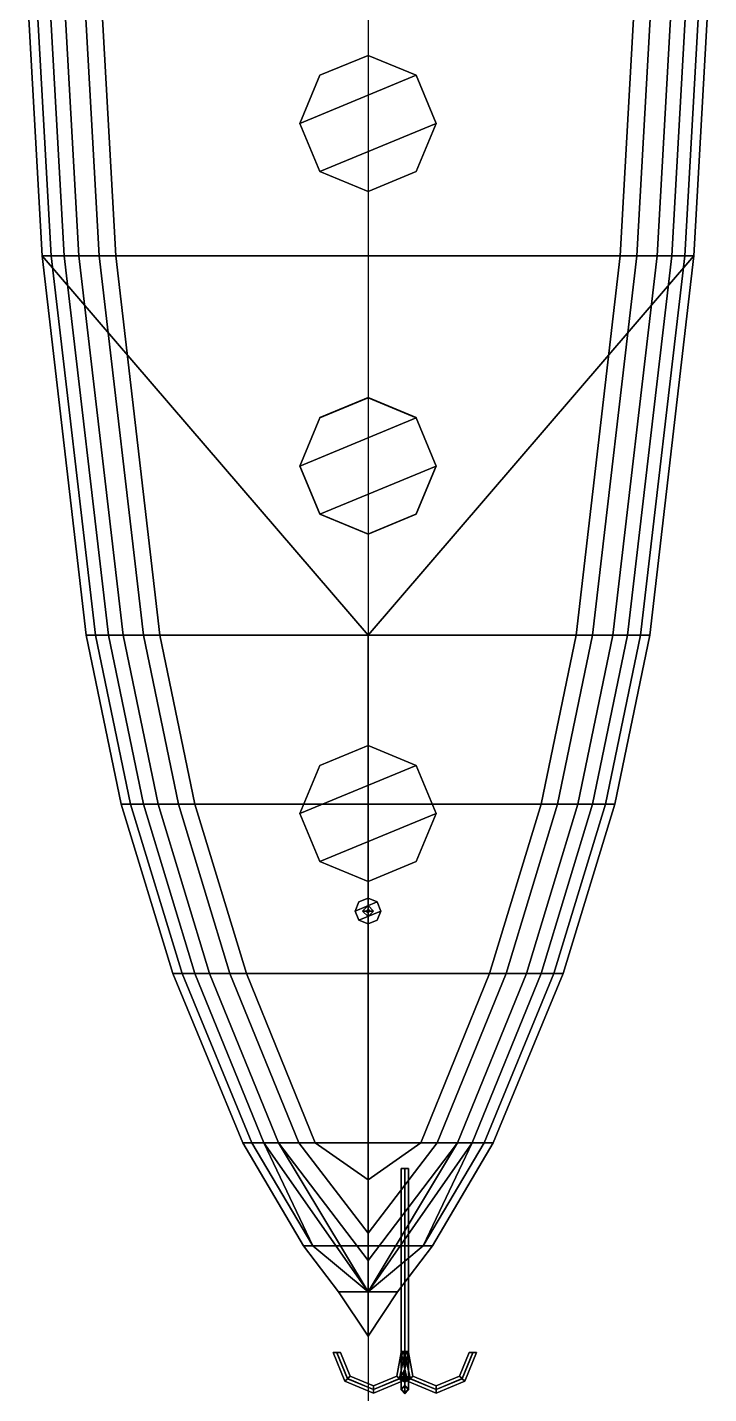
# Model space of a CAD drawing. Header units: millimetres. Extents: x -1.9 to 11.8, y -11.1 to 30.4.
# Drawn here: x -1.85 to 1.85, y -11.14 to -3.72 of the extents above; entities that cross this region are included whole.
import ezdxf

# ---------------------------------------------------------------- set-up
doc = ezdxf.new("R2010")
doc.units = ezdxf.units.MM
doc.layers.add('tmp', color=4, linetype='Continuous')
doc.layers.add('underwater', color=1, linetype='Continuous')

msp = doc.modelspace()

# ---------------------------------------------------------------- linework, layer by layer
for points in [[(-1.8, -3.54), (-1.72, -4.96), (-1.77, -4.96, 0.94), (-1.85, -3.54, 0.94)], [(-1.85, -3.54, 0.94), (-1.77, -4.96, 0.94), (1.77, -4.96, 0.94), (1.85, -3.54, 0.94)], [(1.85, -3.54, 0.94), (1.77, -4.96, 0.94), (1.72, -4.96), (1.8, -3.54)], [(0, -3.87, 1.04), (-0.2616, -3.9784, 1.04), (-0.37, -4.24, 1.04), (0.2616, -3.9784, 1.04)], [(0, -3.87, 0.94), (-0.2616, -3.9784, 0.94), (-0.2616, -3.9784, 1.04), (0, -3.87, 1.04)], [(0.2616, -3.9784, 0.94), (0, -3.87, 0.94), (0, -3.87, 1.04), (0.2616, -3.9784, 1.04)], [(-0.37, -4.24, 1.04), (-0.2616, -4.5016, 1.04), (0.37, -4.24, 1.04), (0.2616, -3.9784, 1.04)], [(-0.2616, -3.9784, 0.94), (-0.37, -4.24, 0.94), (-0.37, -4.24, 1.04), (-0.2616, -3.9784, 1.04)], [(0.37, -4.24, 0.94), (0.2616, -3.9784, 0.94), (0.2616, -3.9784, 1.04), (0.37, -4.24, 1.04)], [(-0.37, -4.24, 0.94), (-0.2616, -4.5016, 0.94), (-0.2616, -4.5016, 1.04), (-0.37, -4.24, 1.04)], [(0, -4.61, 1.04), (0.2616, -4.5016, 1.04), (0.37, -4.24, 1.04), (-0.2616, -4.5016, 1.04)], [(0.2616, -4.5016, 0.94), (0.37, -4.24, 0.94), (0.37, -4.24, 1.04), (0.2616, -4.5016, 1.04)], [(-0.2616, -4.5016, 0.94), (0, -4.61, 0.94), (0, -4.61, 1.04), (-0.2616, -4.5016, 1.04)], [(0, -4.61, 0.94), (0.2616, -4.5016, 0.94), (0.2616, -4.5016, 1.04), (0, -4.61, 1.04)], [(-1.53, -7.02, 0.9), (0, -7.02, 0.92), (-1.77, -4.96, 0.94)], [(-1.72, -4.96), (-1.48, -7.02), (-1.53, -7.02, 0.9), (-1.77, -4.96, 0.94)], [(0, -7.02, 0.92), (1.77, -4.96, 0.94), (-1.77, -4.96, 0.94)], [(1.77, -4.96, 0.94), (0, -7.02, 0.92), (1.53, -7.02, 0.9), (1.77, -4.96, 0.94)], [(1.77, -4.96, 0.94), (1.53, -7.02, 0.9), (1.48, -7.02), (1.72, -4.96)], [(0, -5.7318, 1.0264), (-0.2616, -5.8402, 1.0246), (-0.37, -6.1017, 1.02), (0.2616, -5.8402, 1.0246)], [(0, -5.7301, 0.9265), (-0.2616, -5.8384, 0.9246), (-0.2616, -5.8402, 1.0246), (0, -5.7318, 1.0264)], [(0.2616, -5.8384, 0.9246), (0, -5.7301, 0.9265), (0, -5.7318, 1.0264), (0.2616, -5.8402, 1.0246)], [(-0.2616, -5.8384, 0.9246), (-0.37, -6.1, 0.92), (-0.37, -6.1017, 1.02), (-0.2616, -5.8402, 1.0246)], [(-0.37, -6.1017, 1.02), (-0.2616, -6.3633, 1.0154), (0.37, -6.1017, 1.02), (0.2616, -5.8402, 1.0246)], [(0.37, -6.1, 0.92), (0.2616, -5.8384, 0.9246), (0.2616, -5.8402, 1.0246), (0.37, -6.1017, 1.02)], [(-0.37, -6.1, 0.92), (-0.2616, -6.3616, 0.9154), (-0.2616, -6.3633, 1.0154), (-0.37, -6.1017, 1.02)], [(0, -6.4717, 1.0135), (0.2616, -6.3633, 1.0154), (0.37, -6.1017, 1.02), (-0.2616, -6.3633, 1.0154)], [(0.2616, -6.3616, 0.9154), (0.37, -6.1, 0.92), (0.37, -6.1017, 1.02), (0.2616, -6.3633, 1.0154)], [(-0.2616, -6.3616, 0.9154), (0, -6.4699, 0.9135), (0, -6.4717, 1.0135), (-0.2616, -6.3633, 1.0154)], [(0, -6.4699, 0.9135), (0.2616, -6.3616, 0.9154), (0.2616, -6.3633, 1.0154), (0, -6.4717, 1.0135)], [(-1.34, -7.94, 0.9), (0, -7.94, 0.92), (0, -7.02, 0.92), (-1.53, -7.02, 0.9)], [(-1.48, -7.02), (-1.29, -7.94), (-1.34, -7.94, 0.9), (-1.53, -7.02, 0.9)], [(0, -7.02, 0.92), (0, -7.94, 0.92), (1.34, -7.94, 0.9), (1.53, -7.02, 0.9)], [(1.53, -7.02, 0.9), (1.34, -7.94, 0.9), (1.29, -7.94), (1.48, -7.02)], [(0, -7.62, 1), (-0.2616, -7.7284, 1), (-0.37, -7.99, 1), (0.2616, -7.7284, 1)], [(0, -7.62, 0.9), (-0.2616, -7.7284, 0.9), (-0.2616, -7.7284, 1), (0, -7.62, 1)], [(0.2616, -7.7284, 0.9), (0, -7.62, 0.9), (0, -7.62, 1), (0.2616, -7.7284, 1)], [(-0.37, -7.99, 1), (-0.2616, -8.2516, 1), (0.37, -7.99, 1), (0.2616, -7.7284, 1)], [(-0.2616, -7.7284, 0.9), (-0.37, -7.99, 0.9), (-0.37, -7.99, 1), (-0.2616, -7.7284, 1)], [(0.37, -7.99, 0.9), (0.2616, -7.7284, 0.9), (0.2616, -7.7284, 1), (0.37, -7.99, 1)], [(-1.06, -8.86, 0.87), (0, -8.86, 0.89), (0, -7.94, 0.92), (-1.34, -7.94, 0.9)], [(-1.29, -7.94), (-1.01, -8.86), (-1.06, -8.86, 0.87), (-1.34, -7.94, 0.9)], [(0, -7.94, 0.92), (0, -8.86, 0.89), (1.06, -8.86, 0.87), (1.34, -7.94, 0.9)], [(1.34, -7.94, 0.9), (1.06, -8.86, 0.87), (1.01, -8.86), (1.29, -7.94)], [(-0.37, -7.99, 0.9), (-0.2616, -8.2516, 0.9), (-0.2616, -8.2516, 1), (-0.37, -7.99, 1)], [(0, -8.36, 1), (0.2616, -8.2516, 1), (0.37, -7.99, 1), (-0.2616, -8.2516, 1)], [(0.2616, -8.2516, 0.9), (0.37, -7.99, 0.9), (0.37, -7.99, 1), (0.2616, -8.2516, 1)], [(-0.2616, -8.2516, 0.9), (0, -8.36, 0.9), (0, -8.36, 1), (-0.2616, -8.2516, 1)], [(0, -8.36, 0.9), (0.2616, -8.2516, 0.9), (0.2616, -8.2516, 1), (0, -8.36, 1)], [(0, -8.45, 1.11), (-0.0495, -8.4705, 1.11), (-0.07, -8.52, 1.11), (0.0495, -8.4705, 1.11)], [(0, -8.45, 0.89), (-0.0495, -8.4705, 0.89), (-0.0495, -8.4705, 1.11), (0, -8.45, 1.11)], [(0.0495, -8.4705, 0.89), (0, -8.45, 0.89), (0, -8.45, 1.11), (0.0495, -8.4705, 1.11)], [(-0.0495, -8.4705, 0.89), (-0.07, -8.52, 0.89), (-0.07, -8.52, 1.11), (-0.0495, -8.4705, 1.11)], [(0.0495, -8.4705, 1.11), (-0.07, -8.52, 1.11), (-0.0495, -8.5695, 1.11), (0.07, -8.52, 1.11)], [(-0.07, -8.52, 0.89), (-0.0495, -8.5695, 0.89), (-0.0495, -8.5695, 1.11), (-0.07, -8.52, 1.11)], [(0.07, -8.52, 1.11), (-0.0495, -8.5695, 1.11), (0, -8.59, 1.11), (0.0495, -8.5695, 1.11)], [(0, -8.49, 1.11), (-0.03, -8.52, 1.11), (-0.01, -8.52, 3.64), (0, -8.51, 3.64)], [(-0.03, -8.52, 1.11), (0, -8.55, 1.11), (0, -8.53, 3.64), (-0.01, -8.52, 3.64)], [(0, -8.51, 3.64), (-0.01, -8.52, 3.64), (0, -8.53, 3.64), (0.01, -8.52, 3.64)], [(0.03, -8.52, 1.11), (0, -8.49, 1.11), (0, -8.51, 3.64), (0.01, -8.52, 3.64)], [(0, -8.55, 1.11), (0.03, -8.52, 1.11), (0.01, -8.52, 3.64), (0, -8.53, 3.64)], [(0.07, -8.52, 0.89), (0.0495, -8.4705, 0.89), (0.0495, -8.4705, 1.11), (0.07, -8.52, 1.11)], [(0.0495, -8.5695, 0.89), (0.07, -8.52, 0.89), (0.07, -8.52, 1.11), (0.0495, -8.5695, 1.11)], [(-0.0495, -8.5695, 0.89), (0, -8.59, 0.89), (0, -8.59, 1.11), (-0.0495, -8.5695, 1.11)], [(0, -8.59, 0.89), (0.0495, -8.5695, 0.89), (0.0495, -8.5695, 1.11), (0, -8.59, 1.11)], [(-1.01, -8.86), (-0.63, -9.78), (-0.68, -9.78, 0.85), (-1.06, -8.86, 0.87)], [(-0.68, -9.78, 0.85), (0, -9.78, 0.87), (0, -8.86, 0.89), (-1.06, -8.86, 0.87)], [(0, -8.86, 0.89), (0, -9.78, 0.87), (0.68, -9.78, 0.85), (1.06, -8.86, 0.87)], [(1.06, -8.86, 0.87), (0.68, -9.78, 0.85), (0.63, -9.78), (1.01, -8.86)], [(-0.35, -10.34, 0.83), (0, -10.34, 0.85), (0, -9.78, 0.87), (-0.68, -9.78, 0.85)], [(-0.63, -9.78), (-0.3, -10.34), (-0.35, -10.34, 0.83), (-0.68, -9.78, 0.85)], [(0, -9.78, 0.87), (0, -10.34, 0.85), (0.35, -10.34, 0.83), (0.68, -9.78, 0.85)], [(0.68, -9.78, 0.85), (0.35, -10.34, 0.83), (0.3, -10.34), (0.63, -9.78)], [(0.18, -9.9201, 0.8662), (0.2, -9.9198, 0.8462), (0.2, -10.9196, 0.8288), (0.18, -10.92, 0.8488)], [(0.22, -9.9201, 0.8662), (0.2, -9.9198, 0.8462), (0.18, -9.9201, 0.8662), (0.2, -9.9205, 0.8862)], [(0.2, -9.9205, 0.8862), (0.18, -9.9201, 0.8662), (0.18, -10.92, 0.8488), (0.2, -10.9203, 0.8688)], [(0.2, -9.9198, 0.8462), (0.22, -9.9201, 0.8662), (0.22, -10.92, 0.8488), (0.2, -10.9196, 0.8288)], [(0.22, -9.9201, 0.8662), (0.2, -9.9205, 0.8862), (0.2, -10.9203, 0.8688), (0.22, -10.92, 0.8488)], [(-0.16, -10.59, 0.82), (0, -10.59, 0.84), (0, -10.34, 0.85), (-0.35, -10.34, 0.83)], [(-0.3, -10.34), (0, -10.59), (-0.16, -10.59, 0.82), (-0.35, -10.34, 0.83)], [(0.35, -10.34, 0.83), (0.16, -10.59, 0.82), (0, -10.59), (0.3, -10.34)], [(0, -10.34, 0.85), (0, -10.59, 0.84), (0.16, -10.59, 0.82), (0.35, -10.34, 0.83)], [(0, -10.83, 0.83), (0, -10.83, 0.83), (0, -10.59, 0.84), (-0.16, -10.59, 0.82)], [(0, -10.59), (0, -10.59), (0, -10.83, 0.83), (-0.16, -10.59, 0.82)], [(0.16, -10.59, 0.82), (0, -10.83, 0.83), (0, -10.59)], [(0, -10.59, 0.84), (0, -10.83, 0.83), (0, -10.83, 0.83), (0.16, -10.59, 0.82)], [(0.18, -10.9135, 0.4788), (0.2, -10.9139, 0.4988), (0.22, -10.9135, 0.4788), (0.2, -10.9132, 0.4588)], [(0.18, -10.9135, 0.4788), (0.2, -10.9132, 0.4588), (0.2, -11.0698, 0.5205), (0.18, -11.056, 0.5349)], [(0.2, -10.9139, 0.4988), (0.18, -10.9135, 0.4788), (0.18, -11.056, 0.5349), (0.2, -11.0421, 0.5493)], [(0.2, -10.9132, 0.4588), (0.22, -10.9135, 0.4788), (0.22, -11.056, 0.5349), (0.2, -11.0698, 0.5205)], [(0.22, -10.9135, 0.4788), (0.2, -10.9139, 0.4988), (0.2, -11.0421, 0.5493), (0.22, -11.056, 0.5349)], [(-0.17, -10.9203, 0.8688), (-0.15, -10.92, 0.8488), (-0.17, -10.9196, 0.8288), (-0.19, -10.92, 0.8488)], [(-0.19, -10.92, 0.8488), (-0.17, -10.9196, 0.8288), (-0.1114, -11.061, 0.8263), (-0.1256, -11.0755, 0.8461)], [(-0.17, -10.9203, 0.8688), (-0.19, -10.92, 0.8488), (-0.1256, -11.0755, 0.8461), (-0.1114, -11.0617, 0.8663)], [(-0.17, -10.9196, 0.8288), (-0.15, -10.92, 0.8488), (-0.0973, -11.0472, 0.8466), (-0.1114, -11.061, 0.8263)], [(-0.15, -10.92, 0.8488), (-0.17, -10.9203, 0.8688), (-0.1114, -11.0617, 0.8663), (-0.0973, -11.0472, 0.8466)], [(0.1714, -11.061, 0.8263), (0.1573, -11.0472, 0.8466), (0.18, -10.92, 0.8488), (0.2, -10.9196, 0.8288)], [(0.1573, -11.0472, 0.8466), (0.1714, -11.0617, 0.8663), (0.2, -11.0103, 0.8472), (0.18, -10.92, 0.8488)], [(0.1856, -11.0755, 0.8461), (0.1714, -11.061, 0.8263), (0.2, -10.9196, 0.8288), (0.22, -10.92, 0.8488)], [(0.1714, -11.0617, 0.8663), (0.1856, -11.0755, 0.8461), (0.22, -10.92, 0.8488), (0.2, -11.0103, 0.8472)], [(0.2, -11.0758, 0.8605), (0.18, -11.0619, 0.8749), (0.18, -10.92, 0.8488), (0.2, -10.9196, 0.8288)], [(0.2, -11.0465, 0.8038), (0.18, -11.0609, 0.8177), (0.18, -10.92, 0.8488), (0.2, -10.9196, 0.8288)], [(0.2286, -11.061, 0.8263), (0.2144, -11.0755, 0.8461), (0.18, -10.92, 0.8488), (0.2, -10.9196, 0.8288)], [(0.18, -11.0619, 0.8749), (0.2, -11.048, 0.8893), (0.2, -10.9203, 0.8688), (0.18, -10.92, 0.8488)], [(0.18, -11.0609, 0.8177), (0.2, -11.0753, 0.8316), (0.2, -10.9203, 0.8688), (0.18, -10.92, 0.8488)], [(0.2144, -11.0755, 0.8461), (0.2286, -11.0617, 0.8663), (0.2, -10.9203, 0.8688), (0.18, -10.92, 0.8488)], [(0.18, -10.9264, 1.2187), (0.2, -10.9261, 1.1987), (0.2, -11.0524, 1.1438), (0.18, -11.0668, 1.1577)], [(0.22, -10.9264, 1.2187), (0.2, -10.9261, 1.1987), (0.18, -10.9264, 1.2187), (0.2, -10.9268, 1.2387)], [(0.2, -10.9268, 1.2387), (0.18, -10.9264, 1.2187), (0.18, -11.0668, 1.1577), (0.2, -11.0812, 1.1716)], [(0.22, -11.0619, 0.8749), (0.2, -11.0758, 0.8605), (0.2, -10.9196, 0.8288), (0.22, -11.0193, 0.867)], [(0.22, -11.0609, 0.8177), (0.2, -11.0465, 0.8038), (0.2, -10.9196, 0.8288), (0.22, -10.92, 0.8488)], [(0.2427, -11.0472, 0.8466), (0.2286, -11.061, 0.8263), (0.2, -10.9196, 0.8288), (0.22, -10.92, 0.8488)], [(0.2, -11.048, 0.8893), (0.22, -11.0619, 0.8749), (0.22, -10.92, 0.8488), (0.2, -10.9203, 0.8688)], [(0.2, -11.0753, 0.8316), (0.22, -11.0609, 0.8177), (0.22, -10.92, 0.8488), (0.2, -10.9203, 0.8688)], [(0.2286, -11.0617, 0.8663), (0.2427, -11.0472, 0.8466), (0.22, -10.92, 0.8488), (0.2, -10.9203, 0.8688)], [(0.2, -10.9261, 1.1987), (0.22, -10.9264, 1.2187), (0.22, -11.0668, 1.1577), (0.2, -11.0524, 1.1438)], [(0.22, -10.9264, 1.2187), (0.2, -10.9268, 1.2387), (0.2, -11.0812, 1.1716), (0.22, -11.0668, 1.1577)], [(0.55, -10.92, 0.8488), (0.57, -10.9196, 0.8288), (0.5114, -11.061, 0.8263), (0.4973, -11.0472, 0.8466)], [(0.57, -10.9203, 0.8688), (0.55, -10.92, 0.8488), (0.4973, -11.0472, 0.8466), (0.5114, -11.0617, 0.8663)], [(0.57, -10.9196, 0.8288), (0.59, -10.92, 0.8488), (0.5256, -11.0755, 0.8461), (0.5114, -11.061, 0.8263)], [(0.59, -10.92, 0.8488), (0.57, -10.9203, 0.8688), (0.5114, -11.0617, 0.8663), (0.5256, -11.0755, 0.8461)], [(0.57, -10.9196, 0.8288), (0.55, -10.92, 0.8488), (0.57, -10.9203, 0.8688), (0.59, -10.92, 0.8488)], [(-0.1256, -11.0755, 0.8461), (-0.1114, -11.061, 0.8263), (0.03, -11.1196, 0.8253), (0.03, -11.14, 0.8449)], [(-0.1114, -11.0617, 0.8663), (-0.1256, -11.0755, 0.8461), (0.03, -11.14, 0.8449), (0.03, -11.1203, 0.8653)], [(-0.0973, -11.0472, 0.8466), (-0.1114, -11.0617, 0.8663), (0.03, -11.1203, 0.8653), (0.03, -11.1, 0.8456)], [(-0.1114, -11.061, 0.8263), (-0.0973, -11.0472, 0.8466), (0.03, -11.1, 0.8456), (0.03, -11.1196, 0.8253)], [(0.03, -11.1, 0.8456), (0.03, -11.1203, 0.8653), (0.1714, -11.0617, 0.8663), (0.1573, -11.0472, 0.8466)], [(0.03, -11.1196, 0.8253), (0.03, -11.1, 0.8456), (0.1573, -11.0472, 0.8466), (0.1714, -11.061, 0.8263)], [(0.03, -11.14, 0.8449), (0.03, -11.1196, 0.8253), (0.1714, -11.061, 0.8263), (0.1856, -11.0755, 0.8461)], [(0.03, -11.1203, 0.8653), (0.03, -11.14, 0.8449), (0.1856, -11.0755, 0.8461), (0.1714, -11.0617, 0.8663)], [(0.2, -11.0421, 0.5493), (0.18, -11.056, 0.5349), (0.18, -11.117, 0.6753), (0.2, -11.097, 0.6757)], [(0.2, -11.097, 0.6757), (0.18, -11.117, 0.6753), (0.18, -11.0609, 0.8177), (0.2, -11.0465, 0.8038)], [(0.18, -11.1229, 1.0153), (0.2, -11.1029, 1.0156), (0.2, -11.048, 0.8893), (0.18, -11.0619, 0.8749)], [(0.18, -11.0668, 1.1577), (0.2, -11.0524, 1.1438), (0.2, -11.1029, 1.0156), (0.18, -11.1229, 1.0153)], [(0.18, -11.056, 0.5349), (0.2, -11.0698, 0.5205), (0.2, -11.137, 0.675), (0.18, -11.117, 0.6753)], [(0.18, -11.117, 0.6753), (0.2, -11.137, 0.675), (0.2, -11.0753, 0.8316), (0.18, -11.0609, 0.8177)], [(0.2, -11.1429, 1.0149), (0.18, -11.1229, 1.0153), (0.18, -11.0619, 0.8749), (0.2, -11.0758, 0.8605)], [(0.22, -11.056, 0.5349), (0.2, -11.0421, 0.5493), (0.2, -11.097, 0.6757), (0.22, -11.117, 0.6753)], [(0.22, -11.117, 0.6753), (0.2, -11.097, 0.6757), (0.2, -11.0465, 0.8038), (0.22, -11.0609, 0.8177)], [(0.2, -11.1029, 1.0156), (0.22, -11.1229, 1.0153), (0.22, -11.0619, 0.8749), (0.2, -11.048, 0.8893)], [(0.2, -11.0524, 1.1438), (0.22, -11.0668, 1.1577), (0.22, -11.1229, 1.0153), (0.2, -11.1029, 1.0156)], [(0.2, -11.0698, 0.5205), (0.22, -11.056, 0.5349), (0.22, -11.117, 0.6753), (0.2, -11.137, 0.675)], [(0.2, -11.137, 0.675), (0.22, -11.117, 0.6753), (0.22, -11.0609, 0.8177), (0.2, -11.0753, 0.8316)], [(0.22, -11.1229, 1.0153), (0.2, -11.1429, 1.0149), (0.2, -11.0758, 0.8605), (0.22, -11.0619, 0.8749)], [(0.37, -11.1196, 0.8253), (0.37, -11.14, 0.8449), (0.2144, -11.0755, 0.8461), (0.2286, -11.061, 0.8263)], [(0.37, -11.14, 0.8449), (0.37, -11.1203, 0.8653), (0.2286, -11.0617, 0.8663), (0.2144, -11.0755, 0.8461)], [(0.37, -11.1, 0.8456), (0.37, -11.1196, 0.8253), (0.2286, -11.061, 0.8263), (0.2427, -11.0472, 0.8466)], [(0.37, -11.1203, 0.8653), (0.37, -11.1, 0.8456), (0.2427, -11.0472, 0.8466), (0.2286, -11.0617, 0.8663)], [(0.4973, -11.0472, 0.8466), (0.5114, -11.061, 0.8263), (0.37, -11.1196, 0.8253), (0.37, -11.1, 0.8456)], [(0.5114, -11.0617, 0.8663), (0.4973, -11.0472, 0.8466), (0.37, -11.1, 0.8456), (0.37, -11.1203, 0.8653)], [(0.5114, -11.061, 0.8263), (0.5256, -11.0755, 0.8461), (0.37, -11.14, 0.8449), (0.37, -11.1196, 0.8253)], [(0.5256, -11.0755, 0.8461), (0.5114, -11.0617, 0.8663), (0.37, -11.1203, 0.8653), (0.37, -11.14, 0.8449)], [(0.2, -11.0812, 1.1716), (0.18, -11.0668, 1.1577), (0.18, -11.1229, 1.0153), (0.2, -11.1429, 1.0149)], [(0.22, -11.0668, 1.1577), (0.2, -11.0812, 1.1716), (0.2, -11.1429, 1.0149), (0.22, -11.1229, 1.0153)]]:
    msp.add_3dface(points)
at = {"layer": 'tmp'}
msp.add_xline((0, -1.76, 5.98), (0, -1), dxfattribs=at)
at = {"layer": 'underwater'}
for points in [[(-1.73, -3.54, -0.55), (-1.65, -4.96, -0.55), (-1.72, -4.96), (-1.8, -3.54)], [(-1.65, -3.54, -0.65), (-1.57, -4.96, -0.65), (-1.65, -4.96, -0.55), (-1.73, -3.54, -0.55)], [(-1.54, -3.54, -0.72), (-1.46, -4.96, -0.72), (-1.57, -4.96, -0.65), (-1.65, -3.54, -0.65)], [(-1.45, -3.54, -0.73), (-1.37, -4.96, -0.73), (-1.46, -4.96, -0.72), (-1.54, -3.54, -0.72)], [(-1.45, -3.54, -0.73), (1.45, -3.54, -0.73), (1.37, -4.96, -0.73), (-1.37, -4.96, -0.73)], [(1.37, -4.96, -0.73), (1.45, -3.54, -0.73), (1.54, -3.54, -0.72), (1.46, -4.96, -0.72)], [(1.46, -4.96, -0.72), (1.54, -3.54, -0.72), (1.65, -3.54, -0.65), (1.57, -4.96, -0.65)], [(1.57, -4.96, -0.65), (1.65, -3.54, -0.65), (1.73, -3.54, -0.55), (1.65, -4.96, -0.55)], [(1.65, -4.96, -0.55), (1.73, -3.54, -0.55), (1.8, -3.54), (1.72, -4.96)], [(-1.65, -4.96, -0.55), (-1.41, -7.02, -0.55), (-1.48, -7.02), (-1.72, -4.96)], [(-1.57, -4.96, -0.65), (-1.33, -7.02, -0.65), (-1.41, -7.02, -0.55), (-1.65, -4.96, -0.55)], [(-1.46, -4.96, -0.72), (-1.22, -7.02, -0.72), (-1.33, -7.02, -0.65), (-1.57, -4.96, -0.65)], [(-1.37, -4.96, -0.73), (-1.13, -7.02, -0.73), (-1.22, -7.02, -0.72), (-1.46, -4.96, -0.72)], [(-1.37, -4.96, -0.73), (1.37, -4.96, -0.73), (1.13, -7.02, -0.73), (-1.13, -7.02, -0.73)], [(1.13, -7.02, -0.73), (1.37, -4.96, -0.73), (1.46, -4.96, -0.72), (1.22, -7.02, -0.72)], [(1.22, -7.02, -0.72), (1.46, -4.96, -0.72), (1.57, -4.96, -0.65), (1.33, -7.02, -0.65)], [(1.33, -7.02, -0.65), (1.57, -4.96, -0.65), (1.65, -4.96, -0.55), (1.41, -7.02, -0.55)], [(1.41, -7.02, -0.55), (1.65, -4.96, -0.55), (1.72, -4.96), (1.48, -7.02)], [(-1.41, -7.02, -0.55), (-1.22, -7.94, -0.55), (-1.29, -7.94), (-1.48, -7.02)], [(-1.33, -7.02, -0.65), (-1.14, -7.94, -0.65), (-1.22, -7.94, -0.55), (-1.41, -7.02, -0.55)], [(-1.22, -7.02, -0.72), (-1.03, -7.94, -0.72), (-1.14, -7.94, -0.65), (-1.33, -7.02, -0.65)], [(-1.13, -7.02, -0.73), (-0.94, -7.94, -0.73), (-1.03, -7.94, -0.72), (-1.22, -7.02, -0.72)], [(-1.13, -7.02, -0.73), (1.13, -7.02, -0.73), (0.94, -7.94, -0.73), (-0.94, -7.94, -0.73)], [(0.94, -7.94, -0.73), (1.13, -7.02, -0.73), (1.22, -7.02, -0.72), (1.03, -7.94, -0.72)], [(1.03, -7.94, -0.72), (1.22, -7.02, -0.72), (1.33, -7.02, -0.65), (1.14, -7.94, -0.65)], [(1.14, -7.94, -0.65), (1.33, -7.02, -0.65), (1.41, -7.02, -0.55), (1.22, -7.94, -0.55)], [(1.22, -7.94, -0.55), (1.41, -7.02, -0.55), (1.48, -7.02), (1.29, -7.94)], [(-1.22, -7.94, -0.55), (-0.94, -8.86, -0.55), (-1.01, -8.86), (-1.29, -7.94)], [(-1.14, -7.94, -0.65), (-0.86, -8.86, -0.65), (-0.94, -8.86, -0.55), (-1.22, -7.94, -0.55)], [(-1.03, -7.94, -0.72), (-0.75, -8.86, -0.72), (-0.86, -8.86, -0.65), (-1.14, -7.94, -0.65)], [(-0.94, -7.94, -0.73), (-0.66, -8.86, -0.73), (-0.75, -8.86, -0.72), (-1.03, -7.94, -0.72)], [(-0.94, -7.94, -0.73), (0.94, -7.94, -0.73), (0.66, -8.86, -0.73), (-0.66, -8.86, -0.73)], [(0.66, -8.86, -0.73), (0.94, -7.94, -0.73), (1.03, -7.94, -0.72), (0.75, -8.86, -0.72)], [(0.75, -8.86, -0.72), (1.03, -7.94, -0.72), (1.14, -7.94, -0.65), (0.86, -8.86, -0.65)], [(0.86, -8.86, -0.65), (1.14, -7.94, -0.65), (1.22, -7.94, -0.55), (0.94, -8.86, -0.55)], [(0.94, -8.86, -0.55), (1.22, -7.94, -0.55), (1.29, -7.94), (1.01, -8.86)], [(-0.94, -8.86, -0.55), (-0.5664, -9.78, -0.5), (-0.63, -9.78), (-1.01, -8.86)], [(-0.86, -8.86, -0.65), (-0.4864, -9.78, -0.6), (-0.5664, -9.78, -0.5), (-0.94, -8.86, -0.55)], [(-0.75, -8.86, -0.72), (-0.3764, -9.78, -0.67), (-0.4864, -9.78, -0.6), (-0.86, -8.86, -0.65)], [(-0.66, -8.86, -0.73), (-0.2864, -9.78, -0.68), (-0.3764, -9.78, -0.67), (-0.75, -8.86, -0.72)], [(-0.66, -8.86, -0.73), (0.66, -8.86, -0.73), (0.2864, -9.78, -0.68), (-0.2864, -9.78, -0.68)], [(0.2864, -9.78, -0.68), (0.66, -8.86, -0.73), (0.75, -8.86, -0.72), (0.3764, -9.78, -0.67)], [(0.3764, -9.78, -0.67), (0.75, -8.86, -0.72), (0.86, -8.86, -0.65), (0.4864, -9.78, -0.6)], [(0.4864, -9.78, -0.6), (0.86, -8.86, -0.65), (0.94, -8.86, -0.55), (0.5664, -9.78, -0.5)], [(0.5664, -9.78, -0.5), (0.94, -8.86, -0.55), (1.01, -8.86), (0.63, -9.78)], [(-0.5664, -9.78, -0.5), (-0.5664, -9.78, -0.5), (-0.3, -10.34), (-0.63, -9.78)], [(-0.5664, -9.78, -0.5), (-0.5664, -9.78, -0.5), (0, -10.59), (-0.3, -10.34)], [(-0.4864, -9.78, -0.6), (-0.4864, -9.78, -0.6), (0, -10.59), (-0.5664, -9.78, -0.5)], [(-0.4864, -9.78, -0.6), (-0.4864, -9.78, -0.6), (0, -10.42, -0.49), (0, -10.59)], [(-0.3764, -9.78, -0.67), (0, -10.27, -0.63), (0, -10.42, -0.49), (-0.4864, -9.78, -0.6)], [(-0.2864, -9.78, -0.68), (0, -9.98, -0.69), (0, -10.27, -0.63), (-0.3764, -9.78, -0.67)], [(0.2864, -9.78, -0.68), (0, -9.98, -0.69), (0, -9.98, -0.69), (-0.2864, -9.78, -0.68)], [(0, -9.98, -0.69), (0.2864, -9.78, -0.68), (0.3764, -9.78, -0.67), (0, -10.27, -0.63)], [(0, -10.27, -0.63), (0.3764, -9.78, -0.67), (0.4864, -9.78, -0.6), (0, -10.42, -0.49)], [(0, -10.59), (0.5664, -9.78, -0.5), (0.3, -10.34), (0, -10.59)], [(0, -10.59), (0.4864, -9.78, -0.6), (0.5664, -9.78, -0.5), (0, -10.59)], [(0, -10.59), (0, -10.42, -0.49), (0.4864, -9.78, -0.6), (0, -10.59)], [(0.3, -10.34), (0.5664, -9.78, -0.5), (0.63, -9.78), (0.3, -10.34)]]:
    msp.add_3dface(points, dxfattribs=at)

doc.saveas('drawing.dxf')
